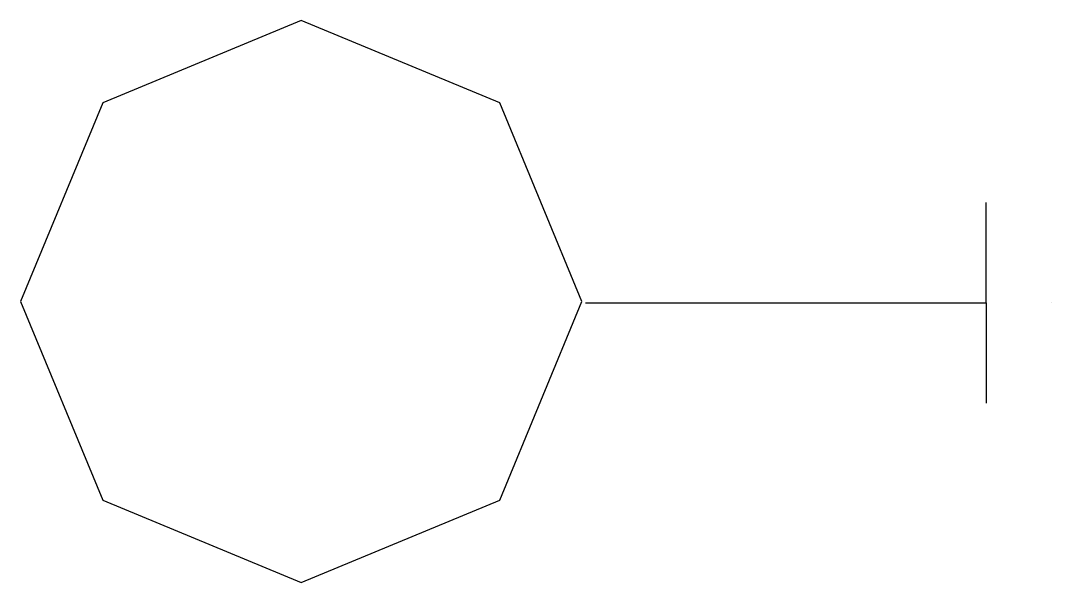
# Model space of a CAD drawing. Header units: inches. Extents: x 29.9 to 55.7, y 19.3 to 33.3.
import ezdxf

# ---------------------------------------------------------------- set-up
doc = ezdxf.new("R2010")
doc.units = ezdxf.units.IN
doc.header["$MEASUREMENT"] = 0

msp = doc.modelspace()

# ---------------------------------------------------------------- linework, layer by layer
for p, q in [((54.032, 26.271), (54.032, 28.771)), ((44.032, 26.271), (54.032, 26.271)), ((54.032, 26.271), (54.032, 23.771)), ((55.663, 26.271), (55.663, 26.271))]:
    msp.add_line(p, q)
msp.add_lwpolyline([(43.947, 26.305), (41.895, 31.259), (36.941, 33.311), (31.987, 31.259), (29.935, 26.305), (31.987, 21.351), (36.941, 19.298), (41.895, 21.351)], close=True)

doc.saveas('drawing.dxf')
